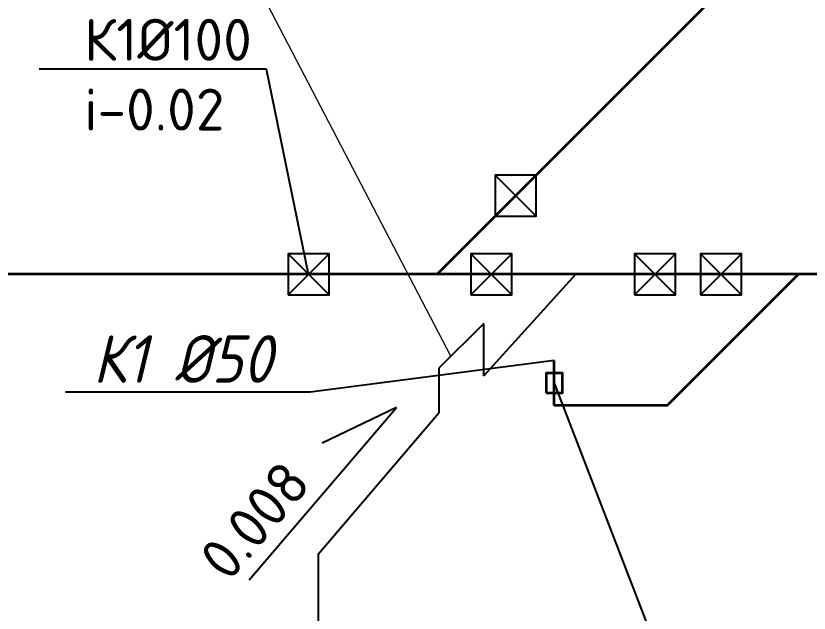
# Model space of a CAD drawing. Header units: millimetres. Extents: x -10178924 to 11692288, y -947381 to 58396.
# Drawn here: x -77286 to -73117, y -10993 to -7855 of the extents above; entities that cross this region are included whole.
import ezdxf
from ezdxf import colors
from ezdxf.entities.mleader import LeaderData, LeaderLine
from ezdxf.math import Vec2, Vec3

# ---------------------------------------------------------------- set-up
doc = ezdxf.new("R2010")
doc.units = ezdxf.units.MM
for name, color, linetype in [('!!!!!площадь', 210, 'Continuous'), ('_надписи канализация', 7, 'Continuous'), ('ВК_Выноски', 7, 'Continuous')]:
    doc.layers.add(name, color=color, linetype=linetype)
for name, color, linetype, lineweight in [('_0', 7, 'Continuous', 25), ('ВК_ К1', 24, 'Continuous', 35), ('К1ку', 244, 'Continuous', 35)]:
    doc.layers.add(name, color=color, linetype=linetype, lineweight=lineweight)
doc.styles.add('GOST 2.304', font='isocpeur.ttf')
doc.styles.add('ISOCPEUR', font='isocpeui.ttf', dxfattribs={"width": 0.9})
doc.styles.add('ТЕКСТ', font='arial.ttf', dxfattribs={"height": 200})

# ---------------------------------------------------------------- blocks, each defined once
blk = doc.blocks.new('_None')

msp = doc.modelspace()

# ---------------------------------------------------------------- linework, layer by layer
for p, q in [((-74767.7, -8691.9, -2956.2), (-74552.1, -8907.4, -2956.2)), ((-74552.1, -8691.9, -2956.2), (-74767.7, -8907.4, -2956.2)), ((-75855.9, -9105.1, -2956.2), (-75640.3, -9320.6, -2956.2)), ((-75640.3, -9105.1, -2956.2), (-75855.9, -9320.6, -2956.2)), ((-74895.9, -9105.1, -2956.2), (-74680.3, -9320.6, -2956.2)), ((-74680.3, -9105.1, -2956.2), (-74895.9, -9320.6, -2956.2)), ((-74034.4, -9105.1, -2956.2), (-73818.8, -9320.6, -2956.2)), ((-73818.8, -9105.1, -2956.2), (-74034.4, -9320.6, -2956.2)), ((-73688.5, -9105.1, -2956.2), (-73472.9, -9320.6, -2956.2)), ((-73472.9, -9105.1, -2956.2), (-73688.5, -9320.6, -2956.2)), ((-74826.7, -9747), (-74342.7, -9212.9, -2956.2)), ((-74826.7, -9470.9), (-75063.9, -9706)), ((-74826.7, -9747), (-74826.7, -9470.9)), ((-75063.9, -9706), (-75063.9, -9941.1)), ((-76059.5, -10818.2), (-75285.6, -9912.9)), ((-75285.6, -9912.9), (-75676.9, -10100.7))]:
    msp.add_line(p, q)
at = {"elevation": -2956.2}
for points in [[(-74767.7, -8907.4), (-74552.1, -8907.4), (-74552.1, -8691.9), (-74767.7, -8691.9)], [(-75855.9, -9320.6), (-75640.3, -9320.6), (-75640.3, -9105.1), (-75855.9, -9105.1)], [(-74895.9, -9320.6), (-74680.3, -9320.6), (-74680.3, -9105.1), (-74895.9, -9105.1)], [(-74034.4, -9320.6), (-73818.8, -9320.6), (-73818.8, -9105.1), (-74034.4, -9105.1)], [(-73688.5, -9320.6), (-73472.9, -9320.6), (-73472.9, -9105.1), (-73688.5, -9105.1)]]:
    msp.add_lwpolyline(points, close=True, dxfattribs=at)
at = {"layer": '_0', "color": 219, "ltscale": 100, "true_color": 0x642165}
msp.add_line((-75697, -10683.2), (-75063.9, -9941.1), dxfattribs=at)
msp.add_lwpolyline([(-75697, -10683.2), (-75697, -11180.7)], dxfattribs=at)
at = {"layer": 'ВК_ К1'}
msp.add_line((-62310.1, -9212.9, -2956.2), (-84504.8, -9212.9, -2956.2), dxfattribs=at)
at = {"layer": 'К1ку', "ltscale": 0.1}
for p, q in [((-75068.4, -9208.2, -2956.2), (-73525.7, -7665.5, -2956.2)), ((-73863.1, -9902.8, -2956.2), (-73173.2, -9212.9, -2956.2)), ((-74456.6, -9902.8, -2956.2), (-74456.6, -9666.8, -2956.2)), ((-73863.1, -9902.8, -2956.2), (-74456.6, -9902.8, -2956.2))]:
    msp.add_line(p, q, dxfattribs=at)
at = {"layer": 'К1ку', "ltscale": 0.1, "elevation": -2956.2}
msp.add_lwpolyline([(-74499, -9836.5), (-74414.1, -9836.5), (-74414.1, -9733.1), (-74499, -9733.1)], close=True, dxfattribs=at)

# ---------------------------------------------------------------- texts
at = {"layer": '!!!!!площадь', "color": 0, "insert": (-75892.3, -10175.1, -2956.2), "char_height": 220, "attachment_point": 3, "rotation": 49.4765, "style": 'GOST 2.304'}
msp.add_mtext('0.008', dxfattribs=at)

# ---------------------------------------------------------------- leaders
at = {"layer": '!!!!!площадь', "color": 0}
ml = msp.add_multileader_mtext('Standard', dxfattribs=at)
ml.set_content('К1%%C100\\Pi-0.02', style='GOST 2.304')
ml.set_leader_properties()
ml.set_arrow_properties(name='NONE')
ml.build(insert=Vec2(0, 0))
ml.multileader.update_dxf_attribs({"has_dogleg": 0, "text_left_attachment_type": 6, "text_right_attachment_type": 6, "dogleg_length": 0, "arrow_head_size": 250})
ctx = ml.context
ctx.base_point, ctx.char_height, ctx.arrow_head_size, ctx.landing_gap_size, ctx.plane_origin = Vec3(-77027, -8134.9, -2956.2), 220, 250, 100, Vec3(-75320.3, -9637.8, -2956.2)
ctx.left_attachment, ctx.right_attachment = 6, 6
notes = []
notes.append((ctx, [(1, (1, 1, 0), (-75969, -8134.9, -2956.2), (-1, 0), 0, [(0, [(-75748.1, -9212.9, -2956.2)], 0, [])])]))
ctx.mtext.insert, ctx.mtext.flow_direction = Vec3(-76927, -7870.9, -2956.2), 5
at = {"layer": '_0'}
ml = msp.add_multileader_mtext('Standard', dxfattribs=at)
ml.set_content('\\A1;{\\fISOCPEUR|b0|i0|c204|p34;Приямок \\fISOCPEUR|b0|i0|c0|p34;1000\\fISOCPEUR|b0|i0|c204|p34;х\\fISOCPEUR|b0|i0|c0|p34;1000\\fISOCPEUR|b0|i0|c204|p34;х\\fISOCPEUR|b0|i0|c0|p34;800(h)\\fISOCPEUR|b0|i0|c204|p34; Уточнить в томе ТМ\\fISOCPEUR|b0|i0|c0|p34;\\P\\fISOCPEUR|b0|i0|c204|p34;с насосом дренажным \\A0; \\H0.91667x;ГНОМ 10-10Г\\A1;\\H1.09091x; \\PN=1,1 кВт\\fISOCPEUR|b0|i0|c0|p34;  (1 \\fISOCPEUR|b0|i0|c204|p34;раб\\fISOCPEUR|b0|i0|c0|p34;. 1 \\fISOCPEUR|b0|i0|c204|p34;рез\\fISOCPEUR|b0|i0|c0|p34;.)}', color=256, style='ТЕКСТ')
ml.set_leader_properties(lineweight=13)
ml.set_arrow_properties(name='NONE')
ml.build(insert=Vec2(0, 0))
ml.multileader.update_dxf_attribs({"text_left_attachment_type": 6, "text_right_attachment_type": 6, "dogleg_length": 100, "arrow_head_size": 600, "scale": 100})
ctx = ml.context
ctx.base_point, ctx.scale, ctx.char_height, ctx.arrow_head_size, ctx.landing_gap_size, ctx.plane_origin = Vec3(-82729.2, -4254.6), 100, 250, 600, 0.18, Vec3(-65661.2, 106571.3)
ctx.left_attachment, ctx.right_attachment, ctx.text_align_type = 6, 6, 1
notes.append((ctx, [(1, (1, 1, 0), (-75103.9, -4254.6), (-1, 0), 200, [(0, [(-78040, -8105.4)], 0, [])])]))
ctx.mtext.insert, ctx.mtext.alignment, ctx.mtext.flow_direction = Vec3(-79016.6, -3929.6), 2, 5
at = {"layer": '_надписи канализация', "lineweight": -2}
ml = msp.add_multileader_mtext('Standard', dxfattribs=at)
ml.set_content('\\A1;Гаситель напора', color=256, style='ISOCPEUR')
ml.set_leader_properties(lineweight=13)
ml.set_arrow_properties(name='NONE')
ml.build(insert=Vec2(0, 0))
ml.multileader.update_dxf_attribs({"text_left_attachment_type": 6, "text_right_attachment_type": 6, "dogleg_length": 100, "arrow_head_size": 300, "scale": 100})
ctx = ml.context
ctx.base_point, ctx.scale, ctx.char_height, ctx.arrow_head_size, ctx.landing_gap_size, ctx.plane_origin = Vec3(-83644.6, -5670.7), 100, 250, 300, 0.09, Vec3(-88790.2, -9852.5)
ctx.left_attachment, ctx.right_attachment, ctx.text_align_type = 6, 6, 1
notes.append((ctx, [(1, (1, 1, 0), (-81060.7, -5670.7), (-1, 0), 100, [(1, [(-79617.3, -8341.2)], 0, [])])]))
ctx.mtext.insert, ctx.mtext.width, ctx.mtext.alignment, ctx.mtext.flow_direction = Vec3(-82485.8, -5345.7), 5926.326, 2, 5
ml = msp.add_multileader_mtext('Standard', dxfattribs=at)
ml.set_content('\\A1;Гаситель напора', color=256, style='ISOCPEUR')
ml.set_leader_properties(lineweight=13)
ml.set_arrow_properties(name='NONE')
ml.build(insert=Vec2(0, 0))
ml.multileader.update_dxf_attribs({"text_left_attachment_type": 6, "text_right_attachment_type": 6, "dogleg_length": 100, "arrow_head_size": 300, "scale": 100})
ctx = ml.context
ctx.base_point, ctx.scale, ctx.char_height, ctx.arrow_head_size, ctx.landing_gap_size, ctx.plane_origin = Vec3(-78898.8, -7121.6), 100, 250, 300, 0.09, Vec3(-81990.1, -8084.6)
ctx.left_attachment, ctx.right_attachment, ctx.text_align_type = 6, 6, 1
notes.append((ctx, [(1, (1, 1, 0), (-76315, -7121.6), (-1, 0), 100, [(1, [(-75000.9, -9643.6)], 0, [])])]))
ctx.mtext.insert, ctx.mtext.width, ctx.mtext.alignment, ctx.mtext.flow_direction = Vec3(-77740, -6796.6), 5926.326, 2, 5
at = {"layer": 'ВК_Выноски'}
ml = msp.add_multileader_mtext('Standard', dxfattribs=at)
ml.set_content('{\\W0.9;К1 %%C50 }', color=7, style='ISOCPEUR')
ml.set_leader_properties(color=7, linetype='ByLayer', lineweight=-1)
ml.set_arrow_properties(name='NONE')
ml.build(insert=Vec2(0, 0))
ml.multileader.update_dxf_attribs({"text_left_attachment_type": 6, "text_right_attachment_type": 6, "dogleg_length": 0.36, "arrow_head_size": 300})
ctx = ml.context
ctx.base_point, ctx.char_height, ctx.arrow_head_size, ctx.landing_gap_size, ctx.plane_origin = Vec3(-77040.5, -9832.9), 250, 300, 100, Vec3(-66242.3, -35776.3)
ctx.left_attachment, ctx.right_attachment, ctx.text_align_type = 6, 6, 2
notes.append((ctx, [(1, (1, 1, 0), (-75739.4, -9832.9), (-1, 0), 100.4, [(0, [(-74456.6, -9666.8)], 0, [])])]))
ctx.mtext.insert, ctx.mtext.width, ctx.mtext.alignment, ctx.mtext.flow_direction = Vec3(-75939.8, -9532.9), 1228.864, 3, 5
ml = msp.add_multileader_mtext('Standard', dxfattribs=at)
ml.set_content('{\\W0.9;Компенсирующий патрубок}', color=7, style='ISOCPEUR')
ml.set_leader_properties(color=7, linetype='ByLayer', lineweight=-1)
ml.set_arrow_properties(name='NONE')
ml.build(insert=Vec2(0, 0))
ml.multileader.update_dxf_attribs({"text_left_attachment_type": 6, "text_right_attachment_type": 6, "dogleg_length": 0.36, "arrow_head_size": 300})
ctx = ml.context
ctx.base_point, ctx.char_height, ctx.arrow_head_size, ctx.landing_gap_size, ctx.plane_origin = Vec3(-73233.6, -12695.6, -2956.2), 250, 300, 100, Vec3(-65949.3, -35777.6, -2956.2)
ctx.left_attachment, ctx.right_attachment = 6, 6
notes.append((ctx, [(0, (1, 1, 0), (-73333.9, -12695.6, -2956.2), (1, 0), 100.4, [(0, [(-74456.6, -9784.8, -2956.2)], 0, [])])]))
ctx.mtext.insert, ctx.mtext.width, ctx.mtext.flow_direction = Vec3(-73133.6, -12370.6, -2956.2), 513.532, 5
for ctx, leaders in notes:
    for number, flags, end, landing, length, lines in leaders:
        leader = LeaderData()
        leader.index, (leader.has_last_leader_line, leader.has_dogleg_vector, leader.attachment_direction) = number, flags
        leader.last_leader_point, leader.dogleg_vector, leader.dogleg_length = Vec3(end), Vec3(landing), length
        for number, points, colour, breaks in lines:
            line = LeaderLine()
            line.index, line.vertices, line.color, line.breaks = number, Vec3.list(points), colors.encode_raw_color(colour), breaks
            leader.lines.append(line)
        ctx.leaders.append(leader)

doc.saveas('drawing.dxf')
